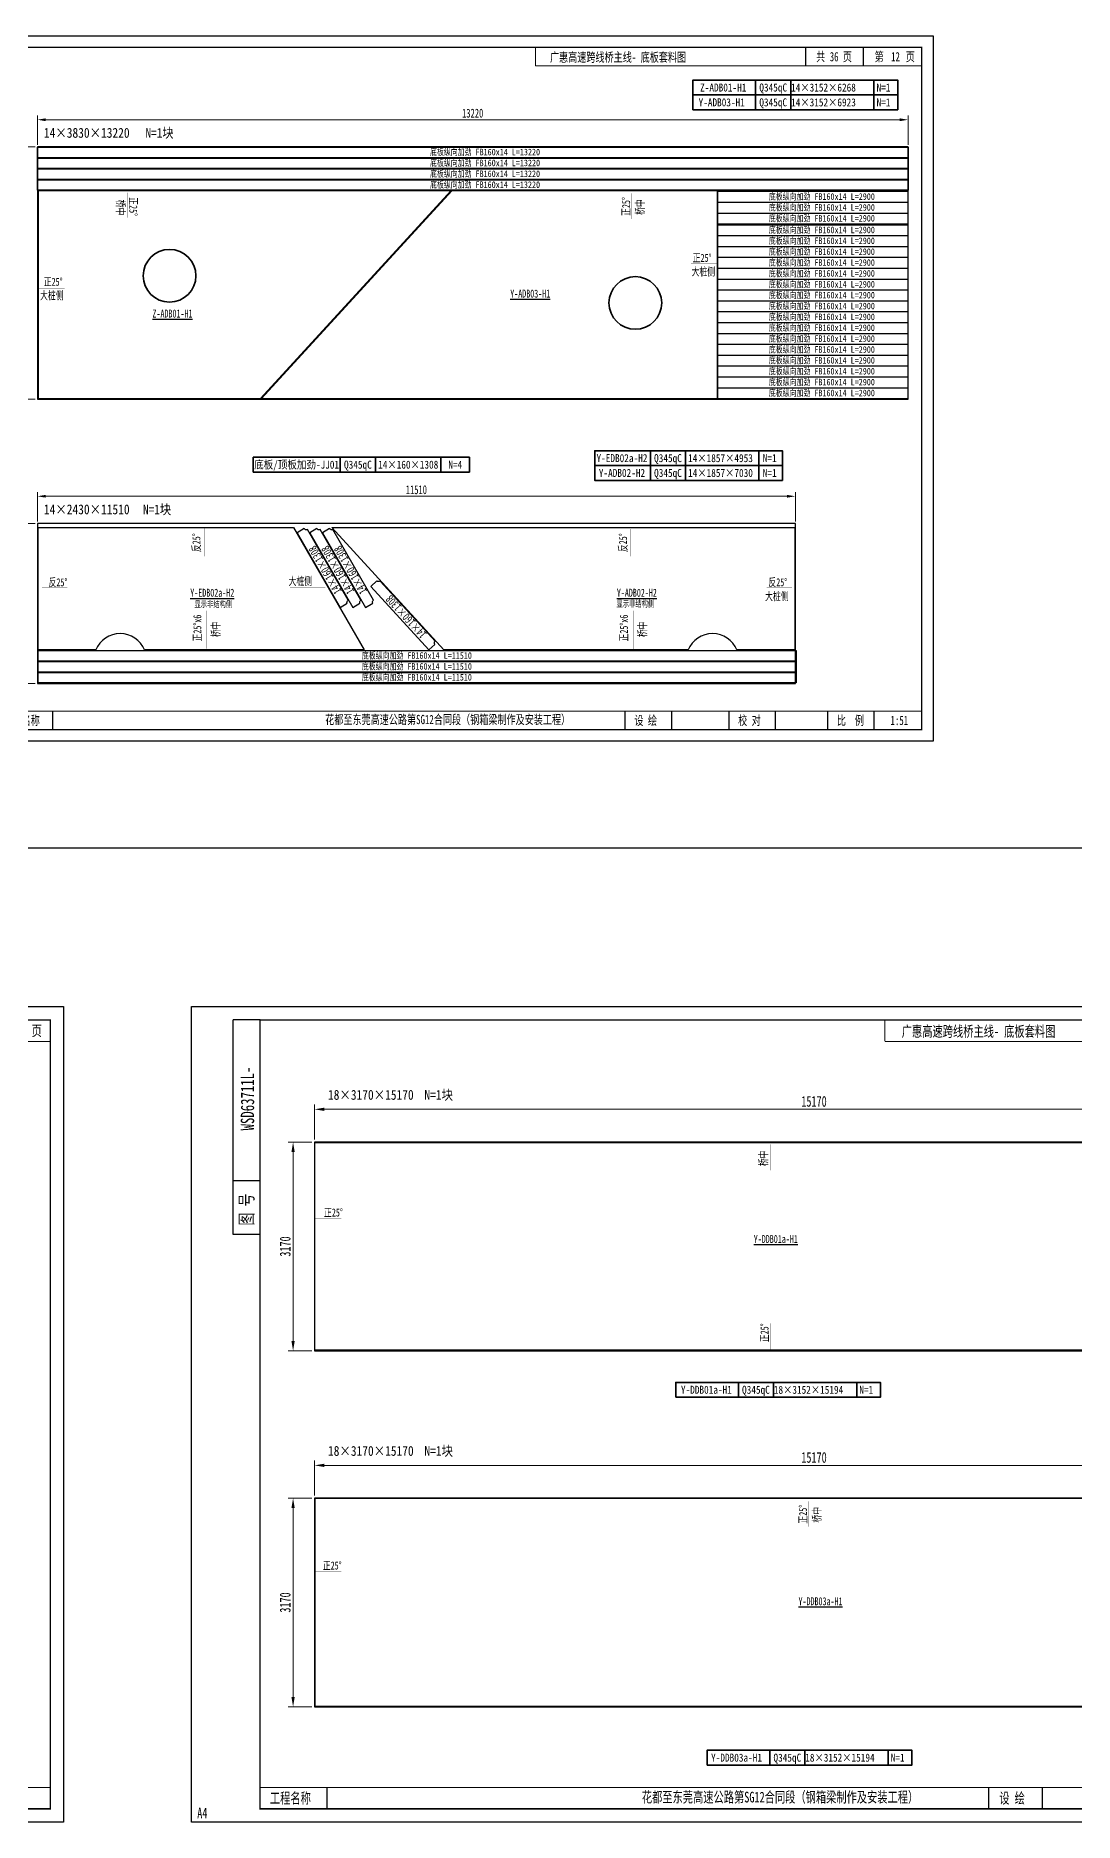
# Model space of a CAD drawing. Extents: x 1629247 to 2251351, y -601856 to -65897.
# Drawn here: x 2123300 to 2139070, y -288526 to -261407 of the extents above; entities that cross this region are included whole.
import ezdxf
from ezdxf.enums import TextEntityAlignment as Align

# ---------------------------------------------------------------- set-up
doc = ezdxf.new("R2010")
doc.units = 0
doc.header["$LTSCALE"] = 2
doc.header["$MEASUREMENT"] = 0
doc.header["$PDMODE"] = 35
doc.header["$PDSIZE"] = 50
doc.linetypes.add('PHANTOM', pattern=[63.5, 31.75, -6.35, 6.35, -6.35, 6.35, -6.35])
doc.layers.get('0').update_dxf_attribs({"linetype": 'CONTINUOUS'})
doc.layers.get('Defpoints').update_dxf_attribs({"linetype": 'CONTINUOUS'})
doc.layers.add('1', color=1, linetype='CONTINUOUS')
doc.layers.add('A3', color=7, linetype='CONTINUOUS')
doc.layers.add('1图框轮廓', color=7, linetype='CONTINUOUS', lineweight=35)
doc.layers.add('标注层', color=3, linetype='CONTINUOUS', lineweight=13)
doc.styles.add('仿宋', font='仿宋_GB2312_1.ttf', dxfattribs={"width": 0.7})
doc.dimstyles.new('标准标注样式-50', dxfattribs={"dimscale": 50, "dimtxt": 2.7, "dimasz": 2.5, "dimexe": 1.25, "dimexo": 0.625, "dimtad": 1, "dimdec": 0, "dimdsep": 46, "dimtxsty": '仿宋', "dimcen": 2.5, "dimclrd": 3, "dimclre": 3, "dimclrt": 4, "dimazin": 0, "dimtfac": 1, "dimtdec": 0, "dimtmove": 0, "dimatfit": 3, "dimfxl": 1.25, "dimlwd": 13, "dimlwe": 13, "dimarcsym": 0})
doc.dimstyles.new('标准标注样式-60', dxfattribs={"dimscale": 60, "dimtxt": 2.7, "dimasz": 2.5, "dimexe": 1.25, "dimexo": 0.625, "dimtad": 1, "dimdec": 0, "dimdsep": 46, "dimtxsty": '仿宋', "dimcen": 2.5, "dimclrd": 3, "dimclre": 3, "dimclrt": 4, "dimazin": 0, "dimtfac": 1, "dimtdec": 0, "dimtmove": 0, "dimatfit": 3, "dimfxl": 1.25, "dimlwd": 13, "dimlwe": 13, "dimarcsym": 0})

# ---------------------------------------------------------------- blocks, each defined once
blk = doc.blocks.new('*D555')
at = {"color": 3, "lineweight": 13, "ltscale": 3}
for p, q in [((2123325, -263064), (2123325, -262619)), ((2136545, -263064), (2136545, -262619))]:
    blk.add_line(p, q, dxfattribs=at)
at = {"color": 3, "linetype": 'ByBlock', "lineweight": 13, "ltscale": 3}
blk.add_line((2136420, -262682), (2123450, -262682), dxfattribs=at)
at = {"color": 3, "ltscale": 3}
for points in [[(2123450, -262661), (2123450, -262703), (2123325, -262682)], [(2136420, -262661), (2136420, -262703), (2136545, -262682)]]:
    blk.add_solid(points, dxfattribs=at)
at = {"layer": 'Defpoints', "color": 0, "ltscale": 3}
for p in [(2123325, -262682), (2123325, -263095), (2136545, -263095)]:
    blk.add_point(p, dxfattribs=at)
at = {"color": 4, "ltscale": 3, "insert": (2129935, -262583), "char_height": 135, "attachment_point": 5, "style": '仿宋'}
blk.add_mtext('13220', dxfattribs=at)
blk = doc.blocks.new('*D556')
at = {"color": 3, "lineweight": 13, "ltscale": 3}
for p, q in [((2123294, -263095), (2122865, -263095)), ((2123294, -266925), (2122865, -266925))]:
    blk.add_line(p, q, dxfattribs=at)
at = {"color": 3, "linetype": 'ByBlock', "lineweight": 13, "ltscale": 3}
blk.add_line((2122928, -263220), (2122928, -266800), dxfattribs=at)
at = {"color": 3, "ltscale": 3}
for points in [[(2122907, -263220), (2122949, -263220), (2122928, -263095)], [(2122907, -266800), (2122949, -266800), (2122928, -266925)]]:
    blk.add_solid(points, dxfattribs=at)
at = {"layer": 'Defpoints', "color": 0, "ltscale": 3}
for p in [(2123325, -263095), (2122928, -266925), (2123325, -266925)]:
    blk.add_point(p, dxfattribs=at)
at = {"color": 4, "ltscale": 3, "insert": (2122829, -265010), "char_height": 135, "attachment_point": 5, "rotation": 90, "style": '仿宋'}
blk.add_mtext('3830', dxfattribs=at)
blk = doc.blocks.new('tukuangA4-')
at = {"layer": 'A3'}
for p, q in [((537, 7565), (537, 10327)), ((882, 10327), (537, 10327)), ((12951, 10051), (12951, 10327)), ((13814, 10051), (13814, 10327)), ((882, 8256), (537, 8256)), ((882, 7565), (537, 7565)), ((1745, 173), (1745, 449)), ((10266, 173), (10266, 449)), ((10957, 173), (10957, 449)), ((11811, 173), (11811, 449)), ((12502, 173), (12502, 449)), ((13280, 173), (13280, 449)), ((13971, 173), (13971, 449))]:
    blk.add_line(p, q, dxfattribs=at)
blk.add_lwpolyline([(14850, 10500), (14850, 0), (0, 0), (0, 10500)], close=True, dxfattribs=at)
for points, const_width in [([(882, 10327), (14677, 10327), (14677, 173), (882, 173), (882, 10327)], 17.3), ([(8927, 10051), (8927, 10327)], 13.8), ([(8927, 10051), (14677, 10051)], 13.8), ([(882, 449), (14677, 449)], 13.8)]:
    blk.add_lwpolyline(points, dxfattribs=dict(at, const_width=const_width))
at = {"layer": 'A3', "color": 7, "linetype": 'Continuous', "style": '仿宋', "width": 0.7}
for s, p in [('共    页', (13106, 10120)), ('第     页', (13977, 10120)), ('工程名称', (1009, 242)), ('花都至东莞高速公路第SG12合同段（钢箱梁制作及安装工程）', (5798, 255)), ('设 绘', (10401, 242)), ('校 对', (11946, 242)), ('比  例', (13415, 242))]:
    blk.add_text(s, height=138.1, dxfattribs=at).set_placement(p)
blk.add_text('WSD63711L-', height=172.6, rotation=90, dxfattribs=at).set_placement((806, 9316), align=Align.CENTER)
blk.add_text('图 号', height=172.6, rotation=90, dxfattribs=at).set_placement((793, 7681))
blk.add_text('A4', height=138.1, dxfattribs=at).set_placement((139, 50), align=Align.CENTER)
blk = doc.blocks.new('*D557')
at = {"color": 3, "lineweight": 13, "ltscale": 3}
for p, q in [((2123325, -268780), (2123325, -268335)), ((2134835, -268780), (2134835, -268335))]:
    blk.add_line(p, q, dxfattribs=at)
at = {"color": 3, "linetype": 'ByBlock', "lineweight": 13, "ltscale": 3}
blk.add_line((2134710, -268398), (2123450, -268398), dxfattribs=at)
at = {"color": 3, "ltscale": 3}
for points in [[(2123450, -268377), (2123450, -268418), (2123325, -268398)], [(2134710, -268377), (2134710, -268418), (2134835, -268398)]]:
    blk.add_solid(points, dxfattribs=at)
at = {"layer": 'Defpoints', "color": 0, "ltscale": 3}
for p in [(2123325, -268398), (2123325, -268811), (2134835, -268811)]:
    blk.add_point(p, dxfattribs=at)
at = {"color": 4, "ltscale": 3, "insert": (2129080, -268299), "char_height": 135, "attachment_point": 5, "style": '仿宋'}
blk.add_mtext('11510', dxfattribs=at)
blk = doc.blocks.new('*D558')
at = {"color": 3, "lineweight": 13, "ltscale": 3}
for p, q in [((2123294, -268811), (2122865, -268811)), ((2123294, -271241), (2122865, -271241))]:
    blk.add_line(p, q, dxfattribs=at)
at = {"color": 3, "linetype": 'ByBlock', "lineweight": 13, "ltscale": 3}
blk.add_line((2122928, -268936), (2122928, -271116), dxfattribs=at)
at = {"color": 3, "ltscale": 3}
for points in [[(2122907, -268936), (2122949, -268936), (2122928, -268811)], [(2122907, -271116), (2122949, -271116), (2122928, -271241)]]:
    blk.add_solid(points, dxfattribs=at)
at = {"layer": 'Defpoints', "color": 0, "ltscale": 3}
for p in [(2123325, -268811), (2122928, -271241), (2123325, -271241)]:
    blk.add_point(p, dxfattribs=at)
at = {"color": 4, "ltscale": 3, "insert": (2122829, -270026), "char_height": 135, "attachment_point": 5, "rotation": 90, "style": '仿宋'}
blk.add_mtext('2430', dxfattribs=at)
blk = doc.blocks.new('*D589')
at = {"color": 3, "lineweight": 13, "ltscale": 3}
for p, q in [((2127533, -278163), (2127533, -277628)), ((2142703, -278163), (2142703, -277628))]:
    blk.add_line(p, q, dxfattribs=at)
at = {"color": 3, "linetype": 'ByBlock', "lineweight": 13, "ltscale": 3}
blk.add_line((2142553, -277703), (2127683, -277703), dxfattribs=at)
at = {"color": 3, "ltscale": 3}
for points in [[(2127683, -277678), (2127683, -277728), (2127533, -277703)], [(2142553, -277678), (2142553, -277728), (2142703, -277703)]]:
    blk.add_solid(points, dxfattribs=at)
at = {"layer": 'Defpoints', "color": 0, "ltscale": 3}
for p in [(2127533, -277703), (2127533, -278201), (2142703, -278201)]:
    blk.add_point(p, dxfattribs=at)
at = {"color": 4, "ltscale": 3, "insert": (2135118, -277584), "char_height": 162, "attachment_point": 5, "style": '仿宋'}
blk.add_mtext('15170', dxfattribs=at)
blk = doc.blocks.new('*D590')
at = {"color": 3, "lineweight": 13, "ltscale": 3}
for p, q in [((2127495, -278201), (2127133, -278201)), ((2127495, -281371), (2127133, -281371))]:
    blk.add_line(p, q, dxfattribs=at)
at = {"color": 3, "linetype": 'ByBlock', "lineweight": 13, "ltscale": 3}
blk.add_line((2127208, -278351), (2127208, -281221), dxfattribs=at)
at = {"color": 3, "ltscale": 3}
for points in [[(2127183, -278351), (2127233, -278351), (2127208, -278201)], [(2127183, -281221), (2127233, -281221), (2127208, -281371)]]:
    blk.add_solid(points, dxfattribs=at)
at = {"layer": 'Defpoints', "color": 0, "ltscale": 3}
for p in [(2127533, -278201), (2127208, -281371), (2127533, -281371)]:
    blk.add_point(p, dxfattribs=at)
at = {"color": 4, "ltscale": 3, "insert": (2127089, -279786), "char_height": 162, "attachment_point": 5, "rotation": 90, "style": '仿宋'}
blk.add_mtext('3170', dxfattribs=at)
blk = doc.blocks.new('*D591')
at = {"color": 3, "lineweight": 13, "ltscale": 3}
for p, q in [((2127533, -283568), (2127533, -283033)), ((2142703, -283568), (2142703, -283033))]:
    blk.add_line(p, q, dxfattribs=at)
at = {"color": 3, "linetype": 'ByBlock', "lineweight": 13, "ltscale": 3}
blk.add_line((2142553, -283108), (2127683, -283108), dxfattribs=at)
at = {"color": 3, "ltscale": 3}
for points in [[(2127683, -283083), (2127683, -283133), (2127533, -283108)], [(2142553, -283083), (2142553, -283133), (2142703, -283108)]]:
    blk.add_solid(points, dxfattribs=at)
at = {"layer": 'Defpoints', "color": 0, "ltscale": 3}
for p in [(2127533, -283108), (2127533, -283605), (2142703, -283605)]:
    blk.add_point(p, dxfattribs=at)
at = {"color": 4, "ltscale": 3, "insert": (2135118, -282989), "char_height": 162, "attachment_point": 5, "style": '仿宋'}
blk.add_mtext('15170', dxfattribs=at)
blk = doc.blocks.new('*D592')
at = {"color": 3, "lineweight": 13, "ltscale": 3}
for p, q in [((2127495, -283605), (2127133, -283605)), ((2127495, -286775), (2127133, -286775))]:
    blk.add_line(p, q, dxfattribs=at)
at = {"color": 3, "linetype": 'ByBlock', "lineweight": 13, "ltscale": 3}
blk.add_line((2127208, -283755), (2127208, -286625), dxfattribs=at)
at = {"color": 3, "ltscale": 3}
for points in [[(2127183, -283755), (2127233, -283755), (2127208, -283605)], [(2127183, -286625), (2127233, -286625), (2127208, -286775)]]:
    blk.add_solid(points, dxfattribs=at)
at = {"layer": 'Defpoints', "color": 0, "ltscale": 3}
for p in [(2127533, -283605), (2127208, -286775), (2127533, -286775)]:
    blk.add_point(p, dxfattribs=at)
at = {"color": 4, "ltscale": 3, "insert": (2127089, -285190), "char_height": 162, "attachment_point": 5, "rotation": 90, "style": '仿宋'}
blk.add_mtext('3170', dxfattribs=at)

msp = doc.modelspace()

# ---------------------------------------------------------------- linework, layer by layer
at = {"color": 8, "ltscale": 3}
msp.add_line((2065547.6, -273735.9), (2251350.7, -273735.9), dxfattribs=at)
for points in [[(2123325.1, -266924.9), (2136545.1, -266924.9), (2136545.1, -263094.9), (2123325.1, -263094.9)], [(2123325.1, -271240.8), (2134835.1, -271240.8), (2134835.1, -268810.8), (2123325.1, -268810.8)], [(2127532.5, -281370.8), (2142702.5, -281370.8), (2142702.5, -278200.8), (2127532.5, -278200.8)], [(2127532.5, -286775.5), (2142702.5, -286775.5), (2142702.5, -283605.5), (2127532.5, -283605.5)]]:
    msp.add_lwpolyline(points, close=True, dxfattribs=at)
at = {"color": 2, "ltscale": 3}
for points in [[(2123325.1, -263097.9), (2136545.1, -263097.9), (2136545.1, -263257.9), (2123325.1, -263257.9)], [(2123325.1, -263262.9), (2136545.1, -263262.9), (2136545.1, -263422.9), (2123325.1, -263422.9)], [(2123325.1, -263427.9), (2136545.1, -263427.9), (2136545.1, -263587.9), (2123325.1, -263587.9)], [(2123325.1, -263592.9), (2136545.1, -263592.9), (2136545.1, -263752.9), (2123325.1, -263752.9)], [(2136545.1, -263773.7), (2133652.2, -263773.7), (2133652.2, -263933.7), (2136545.1, -263933.7)], [(2136545.1, -263938.7), (2133652.2, -263938.7), (2133652.2, -264098.7), (2136545.1, -264098.7)], [(2136545.1, -264103.7), (2133652.2, -264103.7), (2133652.2, -264263.7), (2136545.1, -264263.7)], [(2136545.1, -264279.9), (2133652.2, -264279.9), (2133652.2, -264439.9), (2136545.1, -264439.9)], [(2136545.1, -264444.9), (2133652.2, -264444.9), (2133652.2, -264604.9), (2136545.1, -264604.9)], [(2136545.1, -264609.9), (2133652.2, -264609.9), (2133652.2, -264769.9), (2136545.1, -264769.9)], [(2136545.1, -264774.9), (2133652.2, -264774.9), (2133652.2, -264934.9), (2136545.1, -264934.9)], [(2136545.1, -264939.9), (2133652.2, -264939.9), (2133652.2, -265099.9), (2136545.1, -265099.9)], [(2136545.1, -265104.9), (2133652.2, -265104.9), (2133652.2, -265264.9), (2136545.1, -265264.9)], [(2136545.1, -265269.9), (2133652.2, -265269.9), (2133652.2, -265429.9), (2136545.1, -265429.9)], [(2136545.1, -265434.9), (2133652.2, -265434.9), (2133652.2, -265594.9), (2136545.1, -265594.9)], [(2136545.1, -265599.9), (2133652.2, -265599.9), (2133652.2, -265759.9), (2136545.1, -265759.9)], [(2136545.1, -265764.9), (2133652.2, -265764.9), (2133652.2, -265924.9), (2136545.1, -265924.9)], [(2136545.1, -265929.9), (2133652.2, -265929.9), (2133652.2, -266089.9), (2136545.1, -266089.9)], [(2136545.1, -266094.9), (2133652.2, -266094.9), (2133652.2, -266254.9), (2136545.1, -266254.9)], [(2136545.1, -266259.9), (2133652.2, -266259.9), (2133652.2, -266419.9), (2136545.1, -266419.9)], [(2136545.1, -266424.9), (2133652.2, -266424.9), (2133652.2, -266584.9), (2136545.1, -266584.9)], [(2136545.1, -266589.9), (2133652.2, -266589.9), (2133652.2, -266749.9), (2136545.1, -266749.9)], [(2136545.1, -266754.9), (2133652.2, -266754.9), (2133652.2, -266914.9), (2136545.1, -266914.9)], [(2123335.1, -270740.8), (2134845.1, -270740.8), (2134845.1, -270900.8), (2123335.1, -270900.8)], [(2123335.1, -270905.8), (2134845.1, -270905.8), (2134845.1, -271065.8), (2123335.1, -271065.8)], [(2123335.1, -271070.8), (2134845.1, -271070.8), (2134845.1, -271230.8), (2123335.1, -271230.8)]]:
    msp.add_lwpolyline(points, close=True, dxfattribs=at)
at = {"color": 1}
for points in [[(2129603.1, -263762.9), (2123335.1, -263762.9), (2123335.1, -266914.9), (2126715.4, -266914.9)], [(2126729, -266914.9), (2133652.2, -266914.9), (2133652.2, -263762.9), (2129616.7, -263762.9)], [(2142682.3, -278208.8), (2142732.3, -278208.8), (2142732.3, -281360.8), (2142682.3, -281360.8), (2127538.5, -281360.8), (2127538.5, -278208.8)], [(2142682.8, -283613.5), (2127538.5, -283613.5), (2127538.5, -286765.5), (2142682.8, -286765.5), (2142732.8, -286765.5), (2142732.8, -283613.5)]]:
    msp.add_lwpolyline(points, close=True, dxfattribs=at)
for points in [[(2128288.1, -270730.8), (2124952.7, -270730.8, 0.6741999), (2124211.1, -270730.8), (2123335.1, -270730.8), (2123335.1, -268873.8), (2127216, -268873.8)], [(2134825.1, -270730.8), (2133948.4, -270730.8, 0.6742166), (2133206.8, -270730.8), (2129496.4, -270730.8), (2127795.1, -268873.8), (2134825.1, -268873.8)]]:
    msp.add_lwpolyline(points, format="xyb", close=True, dxfattribs=at)
at = {"layer": '1', "color": 4}
for points in [[(2127268.5, -268950.8), (2127922.6, -270083.8), (2128030.9, -270021.3, -0.4142136), (2128043.7, -269973.4), (2127424.6, -268901.1, -0.4142136), (2127376.7, -268888.3)], [(2127461.3, -268950.8), (2128115.5, -270083.8), (2128223.7, -270021.3, -0.4142136), (2128236.5, -269973.4), (2127617.4, -268901.1, -0.4142136), (2127569.6, -268888.3)], [(2127654.2, -268950.8), (2128308.3, -270083.8), (2128416.5, -270021.3, -0.4142136), (2128429.4, -269973.4), (2127810.2, -268901.1, -0.4142136), (2127762.4, -268888.3)], [(2128386.1, -269766.2), (2129269.9, -270730.8), (2129362.1, -270646.3, -0.4142136), (2129364.2, -270596.9), (2128527.8, -269683.9, -0.4142136), (2128478.3, -269681.7)]]:
    msp.add_lwpolyline(points, format="xyb", close=True, dxfattribs=at)
at = {"layer": '1图框轮廓', "color": 30, "ltscale": 3}
for p, q in [((2134231, -262305.2), (2134231, -262080.2)), ((2134765.5, -262305.2), (2134765.5, -262080.2)), ((2136028.5, -262305.2), (2136028.5, -262080.2)), ((2134231, -262530.2), (2134231, -262305.2)), ((2134765.5, -262530.2), (2134765.5, -262305.2)), ((2136028.5, -262530.2), (2136028.5, -262305.2)), ((2127924.7, -268030.1), (2127924.7, -267805.1)), ((2128459.2, -268030.1), (2128459.2, -267805.1)), ((2129449.8, -268030.1), (2129449.8, -267805.1)), ((2132633.1, -267705.8), (2132633.1, -267930.8)), ((2132633.1, -267930.8), (2132633.1, -268155.8)), ((2133167.6, -267930.8), (2133167.6, -267705.8)), ((2133167.6, -268155.8), (2133167.6, -267930.8)), ((2134279, -267705.8), (2134279, -267930.8)), ((2134279, -267930.8), (2134279, -268155.8)), ((2133968.7, -282073.1), (2133968.7, -281848.1)), ((2134503.2, -282073.1), (2134503.2, -281848.1)), ((2135766.2, -282073.1), (2135766.2, -281848.1)), ((2134445.7, -287657.5), (2134445.7, -287432.5)), ((2134980.2, -287657.5), (2134980.2, -287432.5)), ((2136243.2, -287657.5), (2136243.2, -287432.5))]:
    msp.add_line(p, q, dxfattribs=at)
for points in [[(2133279.5, -262305.2), (2136388.5, -262305.2), (2136388.5, -262080.2), (2133279.5, -262080.2)], [(2133279.5, -262530.2), (2136388.5, -262530.2), (2136388.5, -262305.2), (2133279.5, -262305.2)], [(2126603.2, -267805.1), (2129886.5, -267805.1), (2129886.5, -268030.1), (2126603.2, -268030.1)], [(2134639, -267930.8), (2131787.4, -267930.8), (2131787.4, -267705.8), (2134639, -267705.8)], [(2134639, -268155.8), (2131787.4, -268155.8), (2131787.4, -267930.8), (2134639, -267930.8)], [(2133017.2, -282073.1), (2136126.2, -282073.1), (2136126.2, -281848.1), (2133017.2, -281848.1)], [(2133494.2, -287657.5), (2136603.2, -287657.5), (2136603.2, -287432.5), (2133494.2, -287432.5)]]:
    msp.add_lwpolyline(points, close=True, dxfattribs=at)
at = {"layer": '1图框轮廓', "color": 2, "ltscale": 3}
for centre in [(2125332.3, -265049.9), (2132404.8, -265463.3)]:
    msp.add_circle(centre, 400, dxfattribs=at)
at = {"layer": '标注层', "color": 42}
for points in [[(2124695.8, -263773.5, 0, 25, 0), (2124695.8, -263848.3, 5, 5, 0), (2124695.8, -264169.1, 5, 5, 0)], [(2132350, -263790.9, 0, 25, 0), (2132350, -263865.7, 5, 5, 0), (2132350, -264186.5, 5, 5, 0)], [(2133644.7, -264864.3, 0, 25, 0), (2133569.9, -264864.3, 5, 5, 0), (2133249.1, -264864.3, 5, 5, 0)], [(2123342.6, -265250.3, 0, 25, 0), (2123417.5, -265250.3, 5, 5, 0), (2123738.3, -265250.3, 5, 5, 0)], [(2125857.1, -268882.3, 0, 25, 0), (2125857.1, -268957.1, 5, 5, 0), (2125857.1, -269311.8, 5, 5, 0)], [(2132334.6, -268882.3, 0, 25, 0), (2132334.6, -268957.1, 5, 5, 0), (2132334.6, -269311.8, 5, 5, 0)], [(2123384.6, -269789.2, 0, 25, 0), (2123459.4, -269789.2, 5, 5, 0), (2123780.2, -269789.2, 5, 5, 0)], [(2127706.5, -269789.2, 0, 25, 0), (2127631.7, -269789.2, 5, 5, 0), (2127160.8, -269789.2, 5, 5, 0)], [(2134792.2, -269789.2, 0, 25, 0), (2134717.4, -269789.2, 5, 5, 0), (2134396.5, -269789.2, 5, 5, 0)], [(2125895.4, -270722.6, 0, 25, 0), (2125895.4, -270647.8, 5, 5, 0), (2125895.4, -270131.8, 5, 5, 0)], [(2132372.8, -270722.6, 0, 25, 0), (2132372.8, -270647.8, 5, 5, 0), (2132372.8, -270131.8, 5, 5, 0)], [(2134452.1, -278233.2, 0, 25, 0), (2134452.1, -278308, 5, 5, 0), (2134452.1, -278628.8, 5, 5, 0)], [(2127546.1, -279355.7, 0, 25, 0), (2127620.9, -279355.7, 5, 5, 0), (2127941.7, -279355.7, 5, 5, 0)], [(2134452.1, -281350.2, 0, 25, 0), (2134452.1, -281275.4, 5, 5, 0), (2134452.1, -280954.6, 5, 5, 0)], [(2135036.7, -283641.4, 0, 25, 0), (2135036.7, -283716.3, 5, 5, 0), (2135036.7, -284037.1, 5, 5, 0)], [(2127546.1, -284714.8, 0, 25, 0), (2127620.9, -284714.8, 5, 5, 0), (2127941.7, -284714.8, 5, 5, 0)]]:
    msp.add_lwpolyline(points, format="xyseb", dxfattribs=at)

# ---------------------------------------------------------------- block references
at = {"color": 8}
for p, xscale, yscale, zscale in [((2121781.5, -272116.6), 1.019999999996799, 1.020000000000437, 1.02), ((2106210.9, -288525.9), 1.179310344858095, 1.179310344799887, 1.179310344827586), ((2125665.9, -288525.9), 1.179310344858095, 1.179310344799887, 1.179310344827586)]:
    msp.add_blockref('tukuangA4-', p, dxfattribs=dict(at, xscale=xscale, yscale=yscale, zscale=zscale))

# ---------------------------------------------------------------- texts
at = {"color": 7, "style": '仿宋'}
for s, height, width, p in [('Z-ADB01-H1', 121.5, 0.85, (2133739.7, -262192.7)), ('Q345qC', 121.5, 0.85, (2134498.2, -262192.7)), ('N=1 ', 121.5, 0.85, (2136208.5, -262192.7)), ('Y-ADB03-H1', 121.5, 0.85, (2133716.4, -262417.7)), ('Q345qC', 121.5, 0.85, (2134498.2, -262417.7)), ('N=1 ', 121.5, 0.85, (2136208.5, -262417.7)), ('底板纵向加劲 FB160x14 L=13220', 100, 0.75, (2130122.8, -263171.9)), ('底板纵向加劲 FB160x14 L=13220', 100, 0.75, (2130122.8, -263336.9)), ('底板纵向加劲 FB160x14 L=13220', 100, 0.75, (2130122.8, -263501.9)), ('底板纵向加劲 FB160x14 L=13220', 100, 0.75, (2130122.8, -263666.9)), ('底板纵向加劲 FB160x14 L=2900', 100, 0.75, (2135237.2, -263847.7)), ('底板纵向加劲 FB160x14 L=2900', 100, 0.75, (2135237.2, -264012.7)), ('底板纵向加劲 FB160x14 L=2900', 100, 0.75, (2135237.2, -264177.7)), ('底板纵向加劲 FB160x14 L=2900', 100, 0.75, (2135237.2, -264353.9)), ('底板纵向加劲 FB160x14 L=2900', 100, 0.75, (2135237.2, -264518.9)), ('底板纵向加劲 FB160x14 L=2900', 100, 0.75, (2135237.2, -264683.9)), ('底板纵向加劲 FB160x14 L=2900', 100, 0.75, (2135237.2, -264848.9)), ('底板纵向加劲 FB160x14 L=2900', 100, 0.75, (2135237.2, -265013.9)), ('底板纵向加劲 FB160x14 L=2900', 100, 0.75, (2135237.2, -265178.9)), ('底板纵向加劲 FB160x14 L=2900', 100, 0.75, (2135237.2, -265343.9)), ('底板纵向加劲 FB160x14 L=2900', 100, 0.75, (2135237.2, -265508.9)), ('底板纵向加劲 FB160x14 L=2900', 100, 0.75, (2135237.2, -265673.9)), ('底板纵向加劲 FB160x14 L=2900', 100, 0.75, (2135237.2, -265838.9)), ('底板纵向加劲 FB160x14 L=2900', 100, 0.75, (2135237.2, -266003.9)), ('底板纵向加劲 FB160x14 L=2900', 100, 0.75, (2135237.2, -266168.9)), ('底板纵向加劲 FB160x14 L=2900', 100, 0.75, (2135237.2, -266333.9)), ('底板纵向加劲 FB160x14 L=2900', 100, 0.75, (2135237.2, -266498.9)), ('底板纵向加劲 FB160x14 L=2900', 100, 0.75, (2135237.2, -266663.9)), ('底板纵向加劲 FB160x14 L=2900', 100, 0.75, (2135237.2, -266828.9)), ('底板/顶板加劲-JJ01', 121.5, 0.85, (2127261.7, -267917.6)), ('Q345qC', 121.5, 0.85, (2128192, -267917.6)), ('14×160×1308', 121.5, 0.85, (2128956.4, -267917.6)), ('N=4', 121.5, 0.85, (2129671, -267917.6)), ('Y-EDB02a-H2', 121.5, 0.85, (2132201.7, -267818.3)), ('Q345qC', 121.5, 0.85, (2132900.4, -267818.3)), ('14×1857×4953', 121.5, 0.85, (2133697.7, -267818.3)), ('N=1 ', 121.5, 0.85, (2134480.1, -267818.3)), ('Y-ADB02-H2', 121.5, 0.85, (2132201.7, -268043.3)), ('Q345qC', 121.5, 0.85, (2132900.4, -268043.3)), ('14×1857×7030', 121.5, 0.85, (2133697.7, -268043.3)), ('N=1 ', 121.5, 0.85, (2134480.1, -268043.3)), ('底板纵向加劲 FB160x14 L=11510', 100, 0.75, (2129087.8, -270814.7)), ('底板纵向加劲 FB160x14 L=11510', 100, 0.75, (2129087.8, -270979.7)), ('底板纵向加劲 FB160x14 L=11510', 100, 0.75, (2129087.8, -271144.7)), ('Y-DDB01a-H1', 121.5, 0.85, (2133483.7, -281960.6)), ('Q345qC', 121.5, 0.85, (2134235.9, -281960.6)), ('N=1 ', 121.5, 0.85, (2135946.2, -281960.6)), ('Y-DDB03a-H1', 121.5, 0.85, (2133941.2, -287545)), ('Q345qC', 121.5, 0.85, (2134713, -287545)), ('N=1 ', 121.5, 0.85, (2136423.2, -287545))]:
    msp.add_text(s, height=height, dxfattribs=dict(at, width=width)).set_placement(p, align=Align.MIDDLE_CENTER)
at = {"color": 7, "style": '仿宋', "width": 0.85}
for s, p in [('14×3152×6268', (2134770, -262192.7)), ('14×3152×6923', (2134770, -262417.7)), ('18×3152×15194', (2134507.7, -281960.6)), ('18×3152×15194', (2134984.7, -287545))]:
    msp.add_text(s, height=121.5, dxfattribs=at).set_placement(p, align=Align.MIDDLE_LEFT)
for s, height, p in [('14×3830×13220', 150, (2123424.4, -262955.4)), ('N=1块', 147.66, (2124967, -262955.4)), ('14×2430×11510', 150, (2123424.4, -268671.3)), ('N=1块', 147.66, (2124928.6, -268671.3)), ('18×3170×15170', 150, (2127738, -277558.7)), ('N=1块', 150, (2129202.3, -277558.7)), ('18×3170×15170', 150, (2127738, -282963.4)), ('N=1块', 150, (2129202.3, -282963.4))]:
    msp.add_text(s, height=height, dxfattribs=at).set_placement(p)
at = {"color": 6, "linetype": 'PHANTOM', "ltscale": 10, "style": '仿宋', "width": 0.7}
for s, p in [('%%UY-ADB03-H1', (2130505.3, -265381.5)), ('%%UZ-ADB01-H1', (2125072.7, -265684.3)), ('%%UY-EDB02a-H2', (2125646.7, -269922.7)), ('%%UY-ADB02-H2', (2132124.1, -269922.7)), ('%%UY-DDB01a-H1', (2134203.1, -279732.1)), ('%%UY-DDB03a-H1', (2134882.6, -285232))]:
    msp.add_text(s, height=121.5, dxfattribs=at).set_placement(p)
at = {"color": 152, "linetype": 'PHANTOM', "ltscale": 10, "style": '仿宋', "width": 0.7}
for p in [(2125711, -270084.6), (2132119.5, -270076.7)]:
    msp.add_text('显示非结构侧', height=97.2, dxfattribs=at).set_placement(p)
at = {"layer": 'A3', "color": 6, "linetype": 'Continuous', "style": '仿宋', "width": 0.7}
for height, p in [(140.857, (2131109.2, -261802.5)), (162.857, (2136450.5, -276600.8))]:
    msp.add_text('广惠高速跨线桥主线- 底板套料图', height=height, dxfattribs=at).set_placement(p)
at = {"layer": 'A3', "color": 1, "linetype": 'Continuous', "style": '仿宋', "width": 0.7}
for s, p in [('36', (2135356.5, -261794.6)), ('12', (2136288.2, -261794.6))]:
    msp.add_text(s, height=140.86, dxfattribs=at).set_placement(p)
at = {"layer": 'A3', "color": 6, "linetype": 'Continuous', "style": '仿宋', "width": 0.7}
for rotation, p in [(120, (2127745.9, -269486.1)), (120, (2127938.8, -269486.1)), (120, (2128131.6, -269486.1)), (132.49451, (2128968.1, -270185.5))]:
    msp.add_text('14×160×1308', height=125, rotation=rotation, dxfattribs=at).set_placement(p, align=Align.CENTER)
at = {"layer": 'A3', "color": 7, "linetype": 'Continuous', "style": '仿宋', "width": 0.7}
msp.add_text('1:51', height=140.86, dxfattribs=at).set_placement((2136279.1, -271870.3))
at = {"layer": '标注层', "color": 42, "style": '仿宋', "width": 0.7}
for s, rotation, p in [('正25%%D', 270, (2124721, -263858.6)), ('桥中', 270, (2124529.3, -263895.4)), ('正25%%D', 90, (2132324.7, -264141.5)), ('桥中', 90, (2132536.3, -264125.8)), ('反25%%D', 90, (2125800, -269245)), ('反25%%D', 90, (2132277.4, -269245)), ('正25%%Dx6', 90, (2125814.7, -270601.9)), ('桥中', 90, (2126094.9, -270535.3)), ('正25%%Dx6', 90, (2132292.2, -270601.9)), ('桥中', 90, (2132572.4, -270535.3)), ('桥中', 90, (2134409.9, -278565.6)), ('正25%%D', 90, (2134426.9, -281237.9)), ('正25%%D', 90, (2135011.4, -283992)), ('桥中', 90, (2135223, -283976.4))]:
    msp.add_text(s, height=121.5, rotation=rotation, dxfattribs=at).set_placement(p)
for s, p in [('大桩侧', (2133258.9, -265048.7)), ('正25%%D', (2133276.3, -264839)), ('正25%%D', (2123422.3, -265202.2)), ('大桩侧', (2123365.8, -265410.2)), ('反25%%D', (2123495, -269763.9)), ('大桩侧', (2127139.2, -269746.5)), ('反25%%D', (2134425.4, -269763.9)), ('大桩侧', (2134374.9, -269976.7)), ('正25%%D', (2127678, -279330.5)), ('正25%%D', (2127659.4, -284689.5))]:
    msp.add_text(s, height=121.5, dxfattribs=at).set_placement(p)

# ---------------------------------------------------------------- dimensions: what is measured, and where the dimension line sits
at = {"color": 8, "ltscale": 3}
for base, p1, p2, dimstyle, picture, middle in [((2123325.1, -262681.7), (2136545.1, -263094.9), (2123325.1, -263094.9), '标准标注样式-50', '*D555', (2129935.1, -262582.9)), ((2123325.1, -268397.5), (2134835.1, -268810.8), (2123325.1, -268810.8), '标准标注样式-50', '*D557', (2129080.1, -268298.8)), ((2127532.5, -277703), (2142702.5, -278200.8), (2127532.5, -278200.8), '标准标注样式-60', '*D589', (2135117.5, -277584.5)), ((2127532.5, -283107.7), (2142702.5, -283605.5), (2127532.5, -283605.5), '标准标注样式-60', '*D591', (2135117.5, -282989.2))]:
    dim = msp.add_linear_dim(base=base, p1=p1, p2=p2, dimstyle=dimstyle, dxfattribs=at)
    dim.commit()
    dim.dimension.update_dxf_attribs({"geometry": picture, "text_midpoint": middle})
for base, p1, p2, dimstyle, picture, middle in [((2122927.7, -266924.9), (2123325.1, -263094.9), (2123325.1, -266924.9), '标准标注样式-50', '*D556', (2122828.9, -265009.9)), ((2122927.7, -271240.8), (2123325.1, -268810.8), (2123325.1, -271240.8), '标准标注样式-50', '*D558', (2122828.9, -270025.8)), ((2127207.8, -281370.8), (2127532.5, -278200.8), (2127532.5, -281370.8), '标准标注样式-60', '*D590', (2127089.3, -279785.8)), ((2127207.8, -286775.5), (2127532.5, -283605.5), (2127532.5, -286775.5), '标准标注样式-60', '*D592', (2127089.3, -285190.5))]:
    dim = msp.add_linear_dim(base=base, p1=p1, p2=p2, angle=90, dimstyle=dimstyle, dxfattribs=at)
    dim.commit()
    dim.dimension.update_dxf_attribs({"geometry": picture, "text_midpoint": middle})

doc.saveas('drawing.dxf')
